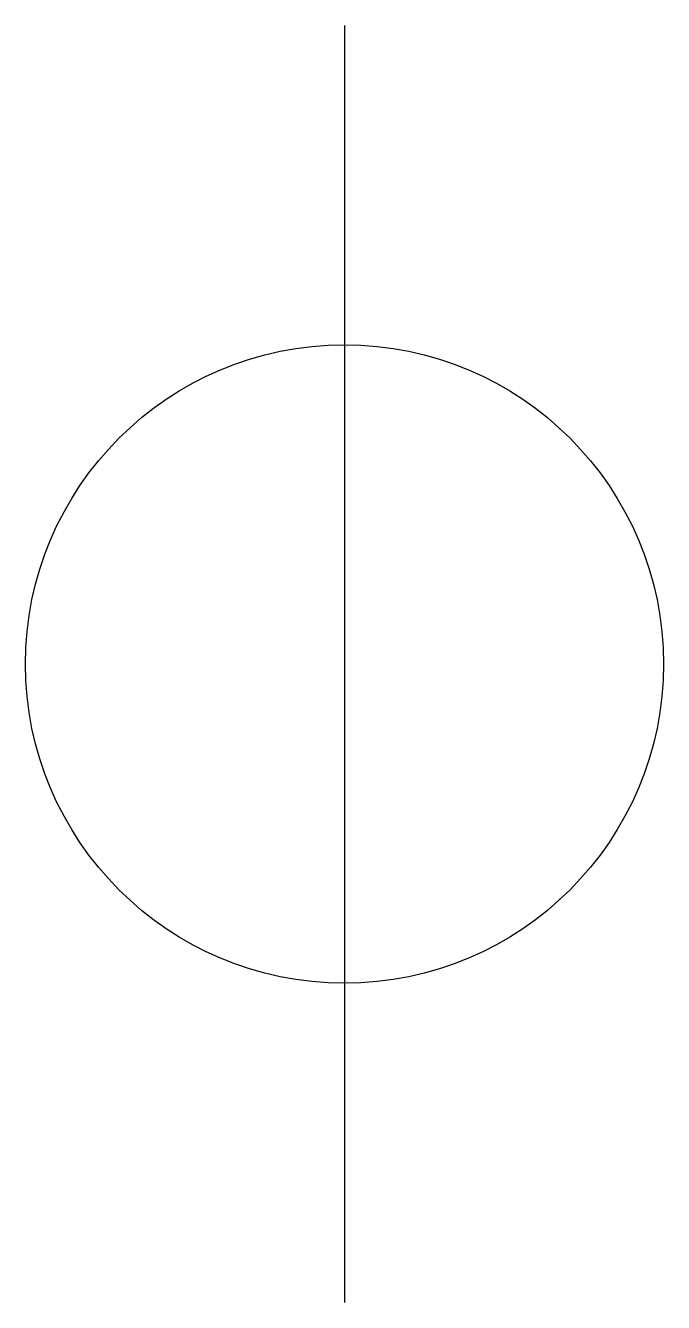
# Model space of a CAD drawing. Header units: metres. Extents: x -0.00062 to 0.00063, y -0.00125 to 0.00125.
import ezdxf

# ---------------------------------------------------------------- set-up
doc = ezdxf.new("R2010")
doc.units = ezdxf.units.M
doc.header["$MEASUREMENT"] = 0

msp = doc.modelspace()

# ---------------------------------------------------------------- linework, layer by layer
msp.add_line((0, 0.00125), (0, -0.00125))
msp.add_circle((0, 0), 0.000625)

doc.saveas('drawing.dxf')
